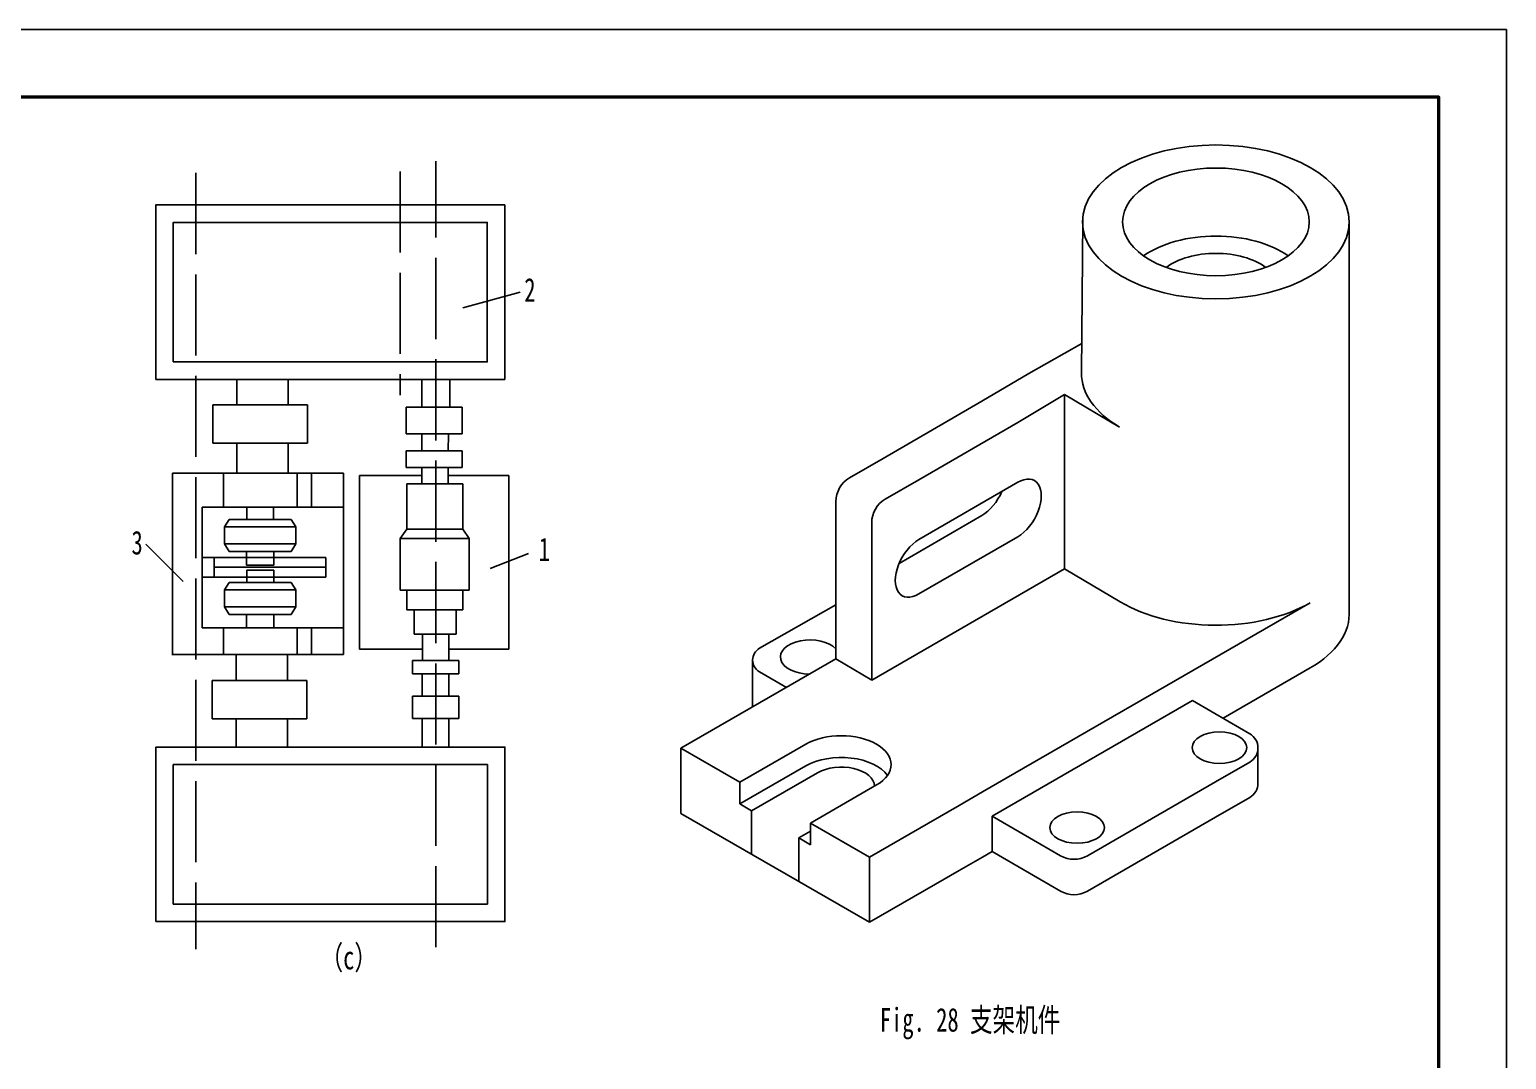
# Model space of a CAD drawing. Header units: millimetres. Extents: x 0 to 1320, y -350 to 297.
# Drawn here: x 651.5 to 870, y -205.4 to -53 of the extents above; entities that cross this region are included whole.
import ezdxf

# ---------------------------------------------------------------- set-up
doc = ezdxf.new("R2010")
doc.units = ezdxf.units.MM
doc.linetypes.add('ACAD_ISO02W100', pattern=[15, 12, -3])
for name, color, linetype in [('f27中心线', 255, 'ACAD_ISO02W100'), ('f27实体', 7, 'Continuous'), ('f27标注', 7, 'Continuous'), ('f27辅助线', 7, 'Continuous')]:
    doc.layers.add(name, color=color, linetype=linetype)
doc.styles.add('Annotative', font='simfang.ttf', dxfattribs={"width": 0.7})
doc.styles.add('大字', font='simfang.ttf', dxfattribs={"width": 0.7})

msp = doc.modelspace()

# ---------------------------------------------------------------- linework, layer by layer
for p, q in [((807.309, -81.124), (807.132, -103.81)), ((846.743, -129.784), (846.743, -81.477)), ((799.326, -103.897), (807.166, -99.456)), ((799.326, -103.897), (792.407, -108.013)), ((797.703, -111.151), (804.622, -107.035)), ((804.622, -132.799), (804.622, -107.035)), ((804.622, -107.035), (812.773, -111.833)), ((792.407, -108.013), (777.777, -116.489)), ((797.703, -111.151), (783.073, -119.627)), ((777.777, -116.489), (772.818, -119.358)), ((783.073, -119.627), (778.114, -122.496)), ((783.073, -128.484), (797.696, -120.011)), ((770.808, -122.843), (770.808, -146.126)), ((776.104, -125.981), (776.104, -149.264)), ((780.139, -132.029), (792.413, -124.917)), ((783.073, -136.535), (797.709, -128.055)), ((846.727, -138.984), (846.743, -129.784)), ((776.104, -149.264), (804.622, -132.799)), ((804.622, -132.799), (812.871, -137.705)), ((770.808, -138.163), (759.506, -144.558)), ((795.993, -163.79), (840.966, -137.825)), ((758.485, -146.301), (758.485, -153.241)), ((761.13, -151.713), (770.808, -146.126)), ((770.808, -146.126), (776.104, -149.264)), ((763.48, -150.356), (759.491, -148.053)), ((828.067, -154.934), (840.966, -147.486)), ((761.13, -151.713), (747.882, -159.362)), ((793.901, -169.426), (823.535, -152.317)), ((823.535, -152.317), (828.976, -155.458)), ((828.976, -155.458), (832.035, -157.224)), ((747.882, -169.023), (747.882, -159.362)), ((756.598, -164.394), (747.882, -159.362)), ((756.598, -164.394), (766.36, -158.758)), ((833.243, -159.316), (833.243, -164.549)), ((826.942, -164.348), (832.035, -161.408)), ((756.598, -167.614), (766.36, -161.978)), ((758.341, -168.621), (768.103, -162.985)), ((792.507, -165.803), (795.993, -163.79)), ((756.598, -167.614), (756.598, -164.394)), ((767.057, -170.432), (776.819, -164.796)), ((789.021, -167.816), (792.507, -165.803)), ((808.037, -175.263), (826.942, -164.348)), ((758.341, -168.621), (756.598, -167.614)), ((789.021, -167.816), (775.773, -175.464)), ((826.942, -169.581), (832.035, -166.641)), ((747.882, -169.023), (775.773, -185.126)), ((758.341, -175.062), (758.341, -168.621)), ((793.901, -169.426), (800.953, -173.497)), ((793.901, -169.426), (793.901, -174.659)), ((808.037, -180.496), (826.942, -169.581)), ((765.314, -172.646), (767.057, -171.64)), ((767.057, -173.653), (767.057, -170.432)), ((767.057, -170.432), (775.773, -175.464)), ((765.314, -179.087), (765.314, -172.646)), ((765.314, -172.646), (767.057, -173.653)), ((792.507, -175.464), (793.901, -174.659)), ((793.901, -174.659), (800.953, -178.73)), ((800.953, -173.497), (804.012, -175.263)), ((775.773, -185.126), (775.773, -175.464)), ((789.021, -177.477), (792.507, -175.464)), ((785.534, -179.49), (789.021, -177.477)), ((804.012, -180.496), (800.953, -178.73)), ((775.773, -185.126), (785.534, -179.49))]:
    msp.add_line(p, q)
at = {"color": 1}
msp.add_lwpolyline([(450, -350), (870, -350), (870, -53), (450, -53), (450, -350)], dxfattribs=at)
at = {"lineweight": 50}
msp.add_lwpolyline([(460, -340), (860, -340), (860, -63), (460, -63), (460, -340)], dxfattribs=at)
for centre, radius, start, end in [((774.833, -122.843), 4.026, 120.0461, 180), ((780.129, -125.981), 4.026, 120.0461, 180), ((760.497, -146.31), 2.013, 119.50132, 240), ((830.827, -159.316), 2.415, 300, 60), ((830.827, -164.549), 2.415, 300, 0), ((806.025, -171.777), 4.026, 240, 300), ((806.025, -177.01), 4.026, 240, 300)]:
    msp.add_arc(centre, radius, start, end)
for centre, major_axis in [((827.021, -81.466), (-19.721, 0)), ((827.021, -81.466), (-13.805, 0)), ((827.54, -159.277), (-4.036, 0)), ((806.479, -171.103), (-4.036, 0))]:
    msp.add_ellipse(centre, major_axis=major_axis, ratio=0.5773503)
for centre, major_axis, start_param, end_param in [((827.021, -91.53), (-13.805, 0), 3.8248794, 5.5998985), ((827.021, -91.53), (-9.368, 0), 3.8046827, 5.6200952), ((826.853, -103.861), (-19.721, 0), 6.2786858, 7.0588269), ((797.703, -124.033), (-2.465, -4.27), 0.7853982, 3.9287549), ((792.407, -120.895), (-2.465, -4.27), 0.7853982, 1.7855234), ((783.073, -132.509), (-2.465, -4.27), 3.9269908, 7.0721101), ((827.021, -129.773), (-19.721, 0), 3.1406236, 3.1425617), ((827.021, -129.773), (-19.721, 0), 0.7705928, 2.3561945), ((827.021, -139.435), (-19.721, 0), 8.6393798, 9.4643653), ((766.963, -145.864), (-4.38, 0), 3.6409734, 7.8354808), ((771.589, -161.777), (-7.396, 0), 2.3561945, 5.4977871), ((771.589, -164.998), (-7.396, 0), 3.5282813, 5.4977871), ((771.589, -164.998), (-4.93, 0), 3.1515933, 5.4977871)]:
    msp.add_ellipse(centre, major_axis=major_axis, ratio=0.5773503, start_param=start_param, end_param=end_param)
at = {"layer": 'f27中心线'}
for p, q in [((676.116, -74.23), (676.116, -189.1)), ((706.362, -74), (706.362, -107.09)), ((711.61, -188.8), (711.61, -72.5))]:
    msp.add_line(p, q, dxfattribs=at)
at = {"layer": 'f27实体', "color": 255}
for p, q in [((682.202, -104.76), (682.202, -108.551)), ((689.789, -108.551), (689.789, -104.778)), ((709.539, -104.778), (709.539, -108.885)), ((713.681, -108.885), (713.681, -104.778)), ((682.202, -108.551), (678.645, -108.551)), ((678.645, -108.551), (678.645, -114.238)), ((682.202, -108.551), (689.789, -108.551)), ((692.635, -108.551), (689.789, -108.551)), ((692.635, -114.238), (692.635, -108.551)), ((709.539, -108.885), (707.225, -108.885)), ((707.225, -108.885), (707.225, -112.845)), ((709.539, -108.885), (713.681, -108.885)), ((715.536, -108.885), (713.681, -108.885)), ((715.536, -112.845), (715.536, -108.885)), ((707.225, -112.845), (715.536, -112.845)), ((709.539, -112.845), (709.539, -115.336)), ((713.463, -115.336), (713.476, -112.904)), ((678.645, -114.238), (692.635, -114.238)), ((682.202, -114.238), (682.202, -118.651)), ((689.789, -118.651), (689.789, -114.238)), ((707.225, -115.336), (707.225, -117.827)), ((715.536, -117.827), (715.536, -115.336)), ((709.539, -117.827), (709.539, -120.213)), ((713.458, -120.213), (713.458, -117.827)), ((672.644, -118.648), (672.644, -145.477)), ((682.202, -118.651), (672.644, -118.651)), ((680.196, -118.67), (680.196, -123.677)), ((682.202, -118.651), (689.789, -118.651)), ((682.202, -118.651), (682.202, -118.651)), ((689.789, -118.651), (697.979, -118.651)), ((691.084, -118.67), (691.084, -123.677)), ((693.229, -118.651), (693.229, -123.677)), ((697.979, -118.651), (697.979, -118.651)), ((697.979, -118.651), (697.979, -118.897)), ((697.979, -118.897), (697.979, -132.365)), ((700.315, -144.712), (700.315, -119.02)), ((722.402, -119.02), (722.402, -144.722)), ((697.979, -123.677), (677.035, -123.677)), ((677.035, -123.677), (677.035, -141.552)), ((683.667, -123.747), (683.667, -125.506)), ((687.612, -123.747), (687.612, -125.506)), ((681.059, -125.506), (680.343, -126.604)), ((680.343, -126.604), (690.929, -126.604)), ((680.343, -126.604), (680.343, -129.126)), ((681.059, -125.506), (690.221, -125.506)), ((690.221, -125.506), (690.929, -126.604)), ((707.349, -126.961), (706.365, -128.328)), ((706.365, -128.328), (706.365, -135.946)), ((707.349, -126.961), (715.624, -126.961)), ((715.624, -126.961), (716.539, -128.328)), ((716.539, -135.946), (716.539, -128.328)), ((681.043, -130.223), (680.343, -129.126)), ((690.92, -129.126), (680.343, -129.126)), ((690.205, -130.223), (681.043, -130.223)), ((683.635, -130.301), (683.635, -132.29)), ((687.644, -130.301), (687.644, -132.29)), ((690.92, -129.126), (690.205, -130.223)), ((677.035, -131.157), (695.329, -131.157)), ((678.842, -131.157), (678.842, -132.585)), ((678.842, -132.585), (695.329, -132.585)), ((678.842, -132.585), (678.842, -134.067)), ((683.635, -132.29), (687.644, -132.29)), ((683.646, -133.009), (683.646, -134.838)), ((683.646, -133.009), (687.634, -133.009)), ((687.634, -133.009), (687.634, -134.838)), ((695.329, -131.157), (695.329, -134.067)), ((697.979, -132.365), (697.979, -132.585)), ((697.979, -132.585), (697.979, -145.477)), ((677.028, -134.067), (695.329, -134.067)), ((681.059, -134.838), (680.343, -135.935)), ((681.059, -134.838), (690.221, -134.838)), ((690.221, -134.838), (690.929, -135.935)), ((680.343, -135.935), (690.929, -135.935)), ((680.343, -135.935), (680.343, -138.457)), ((706.365, -135.946), (716.539, -135.946)), ((707.349, -135.946), (707.349, -138.857)), ((715.624, -138.857), (715.624, -135.946)), ((681.043, -139.555), (680.343, -138.457)), ((690.92, -138.457), (680.343, -138.457)), ((690.205, -139.555), (681.043, -139.555)), ((683.614, -139.562), (683.614, -141.552)), ((687.666, -139.562), (687.666, -141.552)), ((690.92, -138.457), (690.205, -139.555)), ((707.349, -138.857), (715.624, -138.857)), ((708.422, -138.857), (708.422, -142.504)), ((714.616, -142.504), (714.616, -138.912)), ((683.614, -141.552), (677.035, -141.552)), ((680.196, -141.552), (680.196, -145.477)), ((683.614, -141.552), (688.479, -141.552)), ((688.479, -141.552), (697.979, -141.552)), ((691.084, -141.552), (691.084, -145.477)), ((693.229, -141.552), (693.229, -145.477)), ((708.422, -142.504), (714.616, -142.504)), ((709.627, -142.504), (709.627, -146.393)), ((713.546, -146.393), (713.546, -142.504)), ((672.585, -145.477), (697.979, -145.477)), ((682.098, -145.547), (682.098, -149.338)), ((689.686, -149.338), (689.686, -145.565)), ((709.627, -144.712), (700.315, -144.712)), ((722.402, -144.712), (713.546, -144.712)), ((709.627, -146.393), (708.167, -146.393)), ((708.167, -148.341), (715.002, -148.341)), ((709.613, -148.341), (709.613, -151.67)), ((709.627, -146.393), (713.546, -146.393)), ((709.627, -146.393), (709.627, -146.393)), ((713.533, -151.67), (713.533, -148.341)), ((715.002, -146.393), (713.546, -146.393)), ((682.098, -149.338), (678.542, -149.338)), ((678.542, -149.338), (678.542, -155.024)), ((682.098, -149.338), (689.686, -149.338)), ((692.531, -149.338), (689.686, -149.338)), ((692.531, -155.024), (692.531, -149.338)), ((709.491, -151.67), (708.167, -151.67)), ((709.491, -151.67), (713.411, -151.67)), ((715.002, -151.67), (713.411, -151.67)), ((678.542, -155.024), (692.531, -155.024)), ((682.098, -155.024), (682.098, -159.191)), ((689.686, -159.191), (689.686, -155.024)), ((708.167, -154.973), (715.002, -154.973)), ((709.613, -154.973), (709.613, -159.191)), ((713.533, -159.191), (713.533, -154.973))]:
    msp.add_line(p, q, dxfattribs=at)
at = {"layer": 'f27实体'}
for p, q in [((707.225, -115.336), (715.536, -115.336)), ((707.225, -117.827), (715.536, -117.827)), ((700.315, -119.02), (709.539, -119.02)), ((713.458, -119.02), (722.402, -119.02)), ((707.349, -126.961), (707.349, -120.213)), ((707.349, -120.213), (715.624, -120.213)), ((715.624, -126.961), (715.624, -120.213)), ((690.929, -126.604), (690.92, -129.126)), ((706.365, -128.328), (716.539, -128.328)), ((690.929, -135.935), (690.92, -138.457)), ((708.167, -146.393), (708.167, -148.341)), ((715.002, -146.393), (715.002, -148.341)), ((708.167, -151.67), (708.167, -154.973)), ((715.002, -151.67), (715.002, -154.973))]:
    msp.add_line(p, q, dxfattribs=at)
at = {"layer": 'f27实体', "color": 255}
for points in [[(670.183, -104.778), (721.819, -104.778), (721.819, -78.961), (670.183, -78.961)], [(672.765, -102.197), (719.237, -102.197), (719.237, -81.542), (672.765, -81.542)], [(670.203, -185.009), (721.839, -185.009), (721.839, -159.191), (670.203, -159.191)], [(672.785, -182.427), (719.257, -182.427), (719.257, -161.773), (672.785, -161.773)]]:
    msp.add_lwpolyline(points, close=True, dxfattribs=at)
at = {"layer": 'f27辅助线'}
for p, q in [((724.099, -91.869), (715.623, -94.21)), ((668.743, -129.17), (674.253, -134.68)), ((725.326, -130.545), (719.638, -132.774))]:
    msp.add_line(p, q, dxfattribs=at)

# ---------------------------------------------------------------- texts
at = {"insert": (777.3, -197.8), "char_height": 3.5, "attachment_point": 1, "style": 'Annotative'}
msp.add_mtext('Fig. 28 支架机件', dxfattribs=at)
at = {"layer": 'f27标注', "char_height": 2.5, "attachment_point": 1, "style": '大字'}
for s, insert in [('{\\H1.4x;2}', (724.706, -89.781)), ('{\\H1.4x;3}', (666.597, -127.184)), ('{\\H1.4x;1}', (726.837, -128.176)), ('{\\H1.4x;（c）}', (694.565, -188.59))]:
    msp.add_mtext_dynamic_manual_height_columns(s, width=5.85, gutter_width=12.5, heights=[0], dxfattribs=dict(at, insert=insert))

doc.saveas('drawing.dxf')
